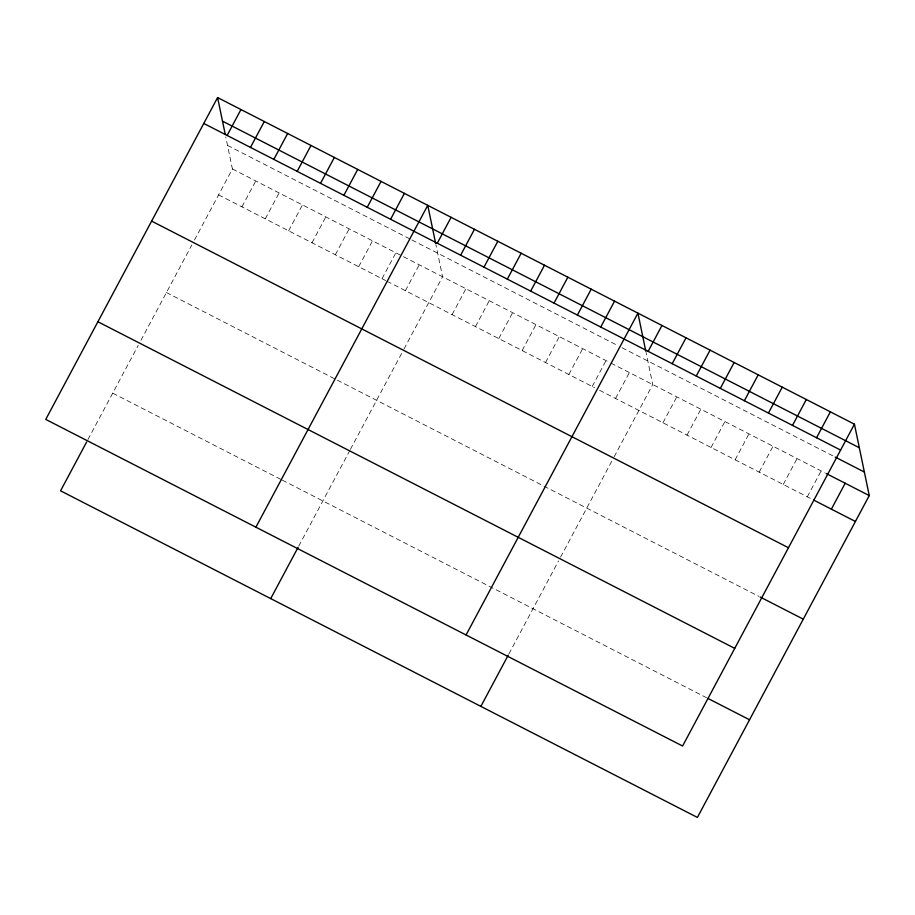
<?xml version="1.0" encoding="UTF-8"?>
<svg xmlns="http://www.w3.org/2000/svg" width="915" height="915" viewBox="0 0 915 915"><rect width="100%" height="100%" fill="white"/><g stroke="black" fill="none" stroke-linecap="round" stroke-linejoin="round"><path stroke-width="0.69" stroke-dasharray="4.58 3.43" d="M87.943 439.543L138.234 345.367M140.921 340.334L191.864 244.923M194.472 240.039L232.41 168.978L225.765 136.918M241.937 206.847L255.765 180.953M265.281 218.822L279.109 192.928M288.637 230.797L302.465 204.903M311.992 242.772L325.82 216.878M335.336 254.747L349.164 228.853M358.691 266.723L372.519 240.828M382.035 278.709L395.863 252.803M405.391 290.684L419.219 264.79M298.748 546.106L349.736 450.626M350.399 449.368L402.669 351.486M403.973 349.05L442.563 276.765L435.917 244.694M452.09 314.634L465.918 288.74M475.445 326.609L489.273 300.715M498.789 338.584L512.617 312.69M522.145 350.559L535.973 324.665M545.5 362.534L559.317 336.64M568.844 374.51L582.672 348.615M592.199 386.485L606.027 360.59M615.543 398.46L629.371 372.565M508.9 653.893L558.539 560.929M560.563 557.155L612.821 459.273M614.125 456.825L652.727 384.54L646.07 352.481M662.952 422.776L676.78 396.881M687.016 435.117L700.844 409.222M711.069 447.458L724.897 421.563M735.134 459.788L748.962 433.893M759.187 472.129L773.015 446.234M783.251 484.47L797.079 458.575M807.305 496.811L821.132 470.916M227.526 145.416L410.641 239.33M411.876 239.959L617.11 345.218M622.028 347.734L833.977 456.436M232.41 168.978L609.71 362.477M610.934 363.106L824.93 472.861M218.582 194.872L385.73 280.596M386.954 281.225L594.659 387.743M599.565 390.27L812.371 499.407M166.439 292.537L336.034 379.519M337.269 380.148L758.958 596.42M112.705 393.164L281.077 479.506M282.312 480.135L706.494 697.688"/><path stroke-width="1.37" d="M217.598 97.562L45.75 419.413L682.59 746.022L854.438 424.183L217.598 97.562L225.262 134.482M227.126 135.443L240.954 109.537M86.639 441.991L60.562 490.817L697.402 817.438L869.25 495.587L854.438 424.183M250.47 147.418L264.298 121.523M273.825 159.393L287.653 133.499M297.169 171.368L310.997 145.474M320.525 183.343L334.352 157.449M343.88 195.318L357.708 169.424M367.224 207.293L381.052 181.399M390.579 219.268L404.407 193.374M255.903 527.189L427.751 205.349L435.666 243.482M437.279 243.218L451.106 217.324M270.714 598.604L298.096 547.33M460.634 255.194L474.462 229.299M483.978 267.169L497.806 241.274M507.333 279.144L521.161 253.249M530.677 291.119L544.505 265.224M554.033 303.094L567.86 277.199M577.388 315.069L591.216 289.174M600.732 327.055L614.56 301.149M466.067 634.976L637.915 313.136L645.818 351.269M648.14 351.36L661.968 325.466M480.878 706.38L508.248 655.117M672.205 363.701L686.033 337.807M696.258 376.042L710.086 350.148M720.322 388.383L734.15 362.489M744.375 400.724L758.203 374.818M768.44 413.054L782.256 387.159M792.493 425.395L806.321 399.5M816.546 437.736L830.374 411.841M831.369 509.152L845.197 483.257M222.482 121.135L859.322 447.744M203.77 123.456L840.611 450.077M835.235 457.088L864.366 472.026M826.199 473.513L869.25 495.587M813.641 500.059L855.422 521.481M151.627 221.121L788.467 547.742M760.228 597.072L803.279 619.146M97.894 321.748L734.734 648.358M707.764 698.339L749.545 719.773"/></g></svg>
